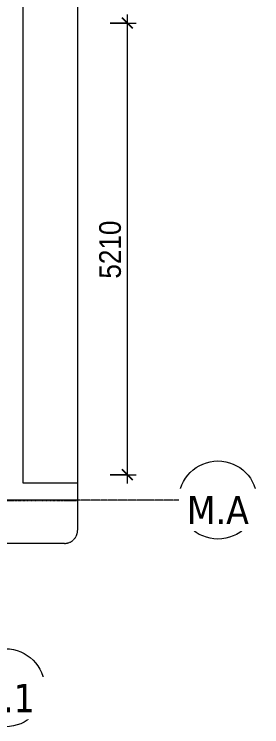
# Model space of a CAD drawing. Header units: millimetres. Extents: x 60855 to 206000, y 5274 to 78634.
# Drawn here: x 203151 to 206000, y 5274 to 13489 of the extents above; entities that cross this region are included whole.
import ezdxf

# ---------------------------------------------------------------- set-up
doc = ezdxf.new("R2010")
doc.units = ezdxf.units.MM
for name, pattern in [('Dash - Tight', [4.5, 3, -1.5]), ('Double dash', [41.999998, 12, -6, 6, -6, 6, -6]), ('Grid Line', [22.225, 12.7, -3.175, 3.175, -3.175]), ('Hidden', [7.14375, 4.7625, -2.38125])]:
    doc.linetypes.add(name, pattern=pattern)
for name, color, linetype, lineweight in [('A-ANNO-DIMS', 211, 'Continuous', 9), ('A-ANNO-DIMS-100', 211, 'Continuous', 9), ('A-DETL-GENF-2', 92, 'Dash - Tight', 9), ('A-DETL-GENF-3', 92, 'Hidden', 18), ('A-WALL', 113, 'Continuous', 9), ('C-PROP-LINE', 91, 'Double dash', 25), ('S-GRID-1', 1, 'Grid Line', 9), ('S-GRID-IDEN', 1, 'Continuous', 9)]:
    doc.layers.add(name, color=color, linetype=linetype, lineweight=lineweight)
doc.styles.add('Tahoma_B_1', font='tahomabd.ttf', dxfattribs={"height": 325})
doc.styles.add('UTM Avo_1', font='', dxfattribs={"width": 0.9, "height": 250})
doc.styles.get('UTM Avo_1').set_extended_font_data('UTM Avo')
doc.dimstyles.new('1_Dim_chi_tiet_2_5_1', dxfattribs={"dimscale": 304.8, "dimtxt": 249.825237, "dimasz": 0.393701, "dimexe": 0.328084, "dimexo": 0.0625, "dimgap": 0.032808, "dimtad": 1, "dimdec": 0, "dimrnd": 5, "dimzin": 0, "dimdsep": 46, "dimtxsty": 'UTM Avo_1', "dimblk1": 'OBLIQUE', "dimblk2": 'OBLIQUE', "dimsah": 1, "dimcen": 0.09, "dimdle": 0.328084, "dimazin": 0, "dimtfac": 1, "dimtdec": 4, "dimtix": 1, "dimtmove": 0, "dimatfit": 3, "dimfxl": 0.656168, "dimfxlon": 1, "dimtvp": 1, "dimtolj": 1, "dimtzin": 0, "dimarcsym": 2})

# ---------------------------------------------------------------- blocks, each defined once
blk = doc.blocks.new('Family - ___-1476882-TKCS_NHÀ XE 2 - MẶT BẰNG MÁI')
at = {"layer": 'C-PROP-LINE'}
blk.add_line((43902.6, 7888.2), (72282.9, 7888.2), dxfattribs=at)
blk = doc.blocks.new('BORDER VIEW - BORDER VIEW-2362323-TKCS_NHÀ XE 2 - MẶT BẰNG MÁI')
at = {"layer": 'A-DETL-GENF-3'}
for p, q in [((28380.3, 7900.5), (28380.3, 150)), ((28230.3, 0), (150, 0))]:
    blk.add_line(p, q, dxfattribs=at)
blk.add_arc((28230.3, 150), 150, 270, 360, dxfattribs=at)
blk = doc.blocks.new('Grid - M_Grid Head - Circle-353313-TKCS_NHÀ XE 2 - MẶT BẰNG MÁI')
at = {"layer": 'S-GRID-IDEN'}
blk.add_circle((0, 0), 4.5, dxfattribs=at)
blk = doc.blocks.new('DIMBLOCK78-TKCS_NHÀ XE 2 - MẶT BẰNG MÁI')
at = {"layer": 'A-ANNO-DIMS-100'}
for p, q in [((204452.9, 8079.3), (204452.9, 13487.2)), ((204252.9, 13387.2), (204552.9, 13387.2)), ((204452.9, 13387.2), (204252.9, 13387.2)), ((204252.9, 8179.3), (204552.9, 8179.3)), ((204452.9, 8179.3), (204252.9, 8179.3))]:
    blk.add_line(p, q, dxfattribs=at)
at = {"layer": 'A-ANNO-DIMS-100', "lineweight": 25}
for p, q in [((204452.9, 13387.2), (204392.9, 13447.2)), ((204452.9, 13387.2), (204512.9, 13327.2)), ((204452.9, 8179.3), (204392.9, 8239.3)), ((204452.9, 8179.3), (204512.9, 8119.3))]:
    blk.add_line(p, q, dxfattribs=at)
at = {"layer": 'A-ANNO-DIMS-100', "color": 0, "insert": (204128.2, 10440.9), "char_height": 250, "width": 821.647, "attachment_point": 1, "rotation": 90, "line_spacing_factor": 1.110334, "style": 'UTM Avo_1'}
blk.add_mtext('5210', dxfattribs=at)
blk = doc.blocks.new('_Oblique')
at = {"color": 0, "linetype": 'ByBlock', "lineweight": -2}
blk.add_line((-0.5, -0.5), (0.5, 0.5), dxfattribs=at)

msp = doc.modelspace()

# ---------------------------------------------------------------- linework, layer by layer
at = {"layer": 'A-WALL'}
for p, q in [((203249.3, 14788.2), (203249.3, 8088.2)), ((203249.3, 8088.2), (203879.7, 8088.2)), ((203879.7, 7888.2), (203049.3, 7888.2))]:
    msp.add_line(p, q, dxfattribs=at)
at = {"layer": 'S-GRID-1'}
for p, q in [((203202.1, 7888.2), (201409.2, 7888.2)), ((203252.9, 7888.2), (203202.1, 7888.2))]:
    msp.add_line(p, q, dxfattribs=at)

# ---------------------------------------------------------------- block references
at = {"layer": 'A-DETL-GENF-2'}
msp.add_blockref('BORDER VIEW - BORDER VIEW-2362323-TKCS_NHÀ XE 2 - MẶT BẰNG MÁI', (175499.3, 7388.2), dxfattribs=at)
at = {"layer": 'C-PROP-LINE'}
msp.add_blockref('Family - ___-1476882-TKCS_NHÀ XE 2 - MẶT BẰNG MÁI', (131596.8, 0), dxfattribs=at)
at = {"layer": 'S-GRID-IDEN', "xscale": 99.99999999999993, "yscale": 99.99999999999993, "zscale": 99.99999999999993}
for p, rotation in [((205495.8, 7888.2), 90), ((203049.3, 5723.8), 180)]:
    msp.add_blockref('Grid - M_Grid Head - Circle-353313-TKCS_NHÀ XE 2 - MẶT BẰNG MÁI', p, dxfattribs=dict(at, rotation=rotation))

# ---------------------------------------------------------------- dimensions: what is measured, and where the dimension line sits
at = {"layer": 'A-ANNO-DIMS'}
dim = msp.add_linear_dim(base=(204452.9, 13387.2), p1=(204252.9, 8179.3), p2=(204252.9, 13387.2), angle=90, dimstyle='1_Dim_chi_tiet_2_5_1', override={"dimpost": '<>', "dimfxl": 5207.959473}, dxfattribs=at)
dim.commit()
dim.dimension.update_dxf_attribs({"geometry": 'DIMBLOCK78-TKCS_NHÀ XE 2 - MẶT BẰNG MÁI', "text_midpoint": (204313.6, 10783.3)})

# ---------------------------------------------------------------- next in the draw order: texts
at = {"layer": 'S-GRID-IDEN', "char_height": 325, "attachment_point": 5, "line_spacing_factor": 0.996129, "style": 'Tahoma_B_1', "bg_fill": 3, "box_fill_scale": 1.25, "bg_fill_color": 256, "bg_fill_true_color": 13158600, "bg_fill_transparency": 0}
for s, insert, width in [('\\pt1269.99925,2539.9985,3810.001,5080.00025,6349.9995,7619.99875,8890.00125,10160.0005,11429.99975,12699.999,13970.0015,15240.00075,16510,17779.99925,19049.9985,20320.001,21590.00025,22859.9995,24129.99875,25400.00125,26670.0005,27939.99975,29209.999,30480.0015,31750.00075,33020,34289.99925,35559.9985,36830.001,38100.00025,39369.9995,40639.99875;M.A', (205494.9, 7773.7), 847), ('\\pt1269.99925,2539.9985,3810.001,5080.00025,6349.9995,7619.99875,8890.00125,10160.0005,11429.99975,12699.999,13970.0015,15240.00075,16510,17779.99925,19049.9985,20320.001,21590.00025,22859.9995,24129.99875,25400.00125,26670.0005,27939.99975,29209.999,30480.0015,31750.00075,33020,34289.99925,35559.9985,36830.001,38100.00025,39369.9995,40639.99875;M.1', (203038.2, 5604.2), 827)]:
    msp.add_mtext(s, dxfattribs=dict(at, insert=insert, width=width))

# ---------------------------------------------------------------- next in the draw order: linework, layer by layer
at = {"layer": 'S-GRID-1'}
msp.add_line((205045.8, 7888.2), (203252.9, 7888.2), dxfattribs=at)

doc.saveas('drawing.dxf')
